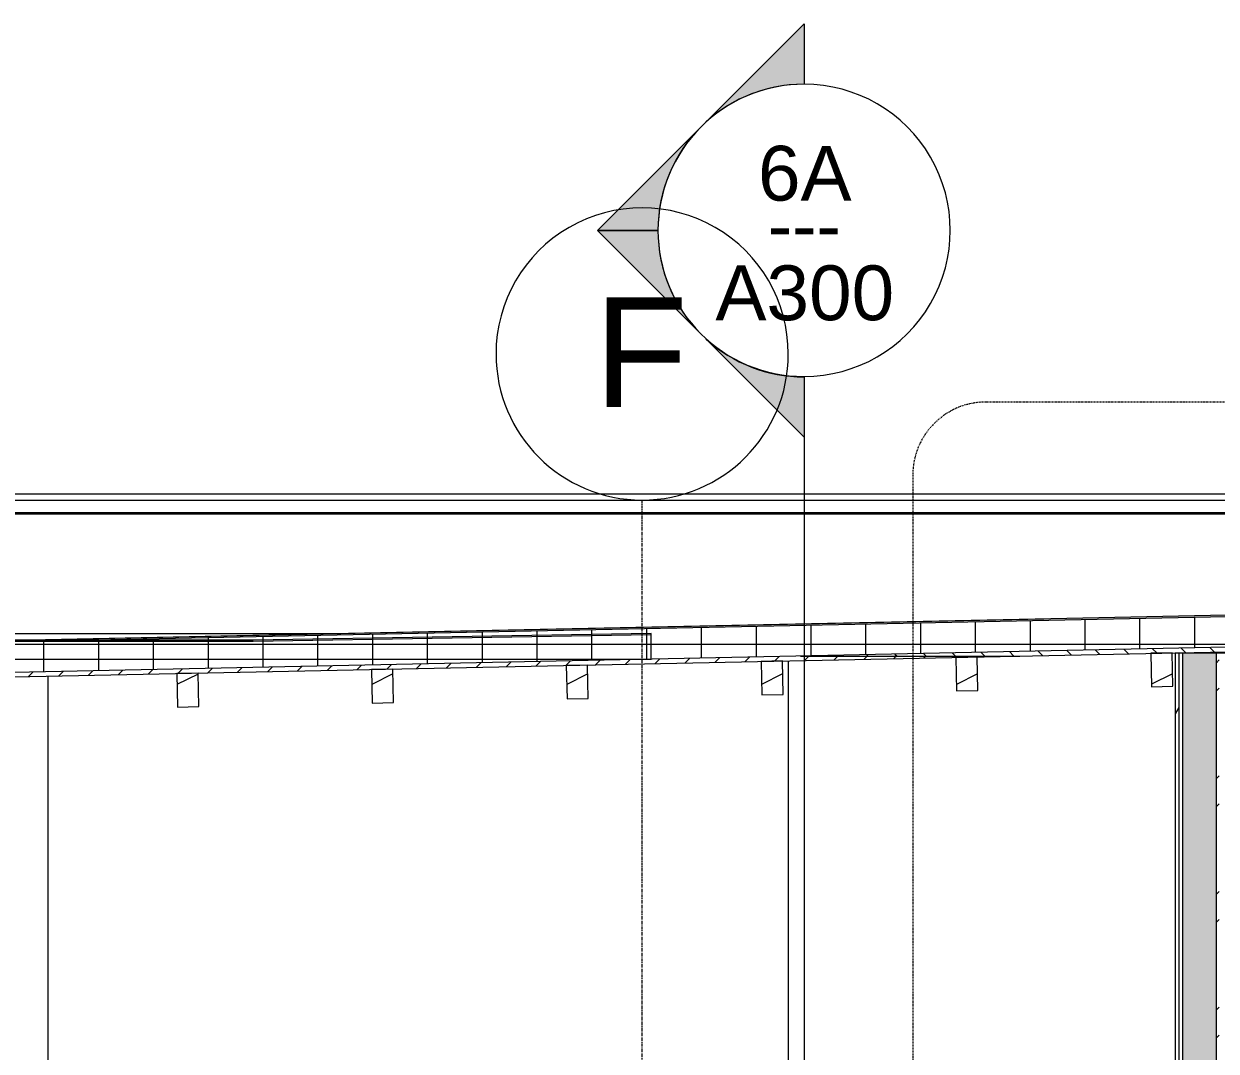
# Model space of a CAD drawing. Header units: inches. Extents: x 9661 to 16490, y -393 to 647.
# Drawn here: x 10065.6 to 10261.5, y 338.2 to 506.9 of the extents above; entities that cross this region are included whole.
import ezdxf

# ---------------------------------------------------------------- set-up
doc = ezdxf.new("R2010")
doc.units = ezdxf.units.IN
doc.header["$MEASUREMENT"] = 0
doc.linetypes.add('Dash Dot 3_16_', pattern=[0.3124999999999999, 0.1874999999999999, -0.06249999999999999, 0, -0.06249999999999999])
doc.linetypes.add('Grid Line 1_2_', pattern=[0.8749999999999999, 0.4999999999999999, -0.125, 0.125, -0.125])
for name, color, linetype, lineweight in [('0-1', 7, 'Continuous', 5), ('0-3', 55, 'Continuous', 9), ('A-ANNO-SYMB-1', 150, 'Dash Dot 3_16_', 9), ('A-FLOR-2', 8, 'Continuous', 5), ('A-FLOR-9', 192, 'Continuous', 9), ('A-FLOR-MCUT-2', 51, 'Continuous', 9), ('A-FLOR-PATT-1', 45, 'Continuous', 9), ('A-ROOF-3', 132, 'Continuous', 9), ('A-ROOF-4', 55, 'Continuous', 9), ('A-WALL-5', 55, 'Continuous', 9), ('A-WALL-6', 7, 'Continuous', 9), ('A-WALL-PATT-2', 45, 'Continuous', 9), ('G-ANNO-SYMB', 111, 'Continuous', 9), ('I-WALL-2', 55, 'Continuous', 9), ('I-WALL-3', 7, 'Continuous', 9), ('S-BEAM-1', 45, 'Continuous', 9), ('S-BEAM-2', 7, 'Continuous', 9), ('S-GRID-1', 1, 'Grid Line 1_2_', 9), ('S-GRID-IDEN', 1, 'Continuous', 9)]:
    doc.layers.add(name, color=color, linetype=linetype, lineweight=lineweight)
doc.styles.add('Arial', font='arial.ttf', dxfattribs={"height": 8.999999999999991})
doc.styles.add('Arial_1', font='arial.ttf', dxfattribs={"height": 17.99999999999998})
doc.styles.add('Century Gothic', font='ufonts.com_century-gothic.ttf', dxfattribs={"height": 8.999999999999991})
pattern_1 = [(0, (10995.947, 72), (30.72, 7.68), [1.267, -21.773, 1.267, -21.773, -122.88]), (0, (10995.947, 72), (30.72, 7.68), [-46.08, 1.267, -44.813, 1.267, -21.773, -53.76]), (0, (10995.947, 72), (30.72, 7.68), [-115.2, 1.267, -14.093, 1.267, -37.133]), (120, (11007.467, 75.84), (-22.01107510106448, 22.76430040425796), [1.267, -21.773, 1.267, -21.773, -122.88]), (120, (11007.467, 75.84), (-22.01107510106448, 22.76430040425796), [-46.07999999999999, 1.267, -44.813, 1.267, -21.773, -53.75999999999999]), (120, (11007.467, 75.84), (-22.01107510106448, 22.76430040425796), [-115.2, 1.267, -14.093, 1.267, -37.133]), (240, (11011.307, 91.2), (-8.708924898935503, -30.44430040425795), [1.267, -21.773, 1.267, -21.773, -122.88]), (240, (11011.307, 91.2), (-8.708924898935503, -30.44430040425795), [-46.08, 1.267, -44.813, 1.267, -21.773, -53.76]), (240, (11011.307, 91.2), (-8.708924898935503, -30.44430040425795), [-115.2, 1.267, -14.093, 1.267, -37.133])]
pattern_2 = [(216.87, (11002.345, 87.994), (47.98094285780206, 31.98708571402424), [7.997000000000001, -71.971]), (206.565, (11011.941, 83.196), (-15.99371410196689, -15.9941327437453), [17.881, -17.881]), (198.435, (11011.941, 75.199), (-31.9867404745119, -15.99388029266887), [10.115, -40.46099999999999])]

# ---------------------------------------------------------------- blocks, each defined once
blk = doc.blocks.new('CTR - 1st Phase -Stairs _ Elevators_rvt-1-BUILDING SECTION - EAST_WEST - LOOKING NORTH')
at = {"layer": 'A-WALL-PATT-2'}
h = blk.add_hatch(dxfattribs=at)
h.set_pattern_fill('FP_5', color=256, style=0, pattern_type=2)
h.set_pattern_definition(pattern_1)
h.paths.add_polyline_path([(10254.71439611044, -3.984266923890244e-11), (10255.33861486047, -3.558163049483363e-11), (10255.33861486047, 403.5267745960011), (10254.71361486047, 403.5267745960011), (10254.71361486047, -3.984266646334498e-11)], flags=0)
h = blk.add_hatch(dxfattribs=at)
h.set_pattern_fill('FP_5', color=256, style=0, pattern_type=2)
h.set_pattern_definition(pattern_1)
h.paths.add_polyline_path([(10255.33861486047, -3.558163049483363e-11), (10255.96361486047, -3.558385094088288e-11), (10255.96361486047, 403.5267745960011), (10255.33861486047, 403.5267745960011), (10255.33861486047, 0.3749999999642478)], flags=0)
h = blk.add_hatch(dxfattribs=at)
h.set_pattern_fill('FP_1', color=256, style=0, pattern_type=2)
h.set_pattern_definition([(161.57, (10996.427, 72.48), (-3.839953775732406, -1.544153678278981e-05), [0, -27.322, 3.034, 0]), (18.43, (10995.467, 72.48), (-3.839953775732406, 1.544153678301186e-05), [0, -27.322, 3.034, 0]), (108.43, (10996.427, 72.48), (1.919622001632167, -9.600524588315459), [9.105999999999998, -21.25]), (71.57, (10995.467, 72.48), (1.919622001632168, 9.600524588315459), [9.106, -21.25])])
h.paths.add_polyline_path([(10261.46361486047, -3.00000000003799), (10261.46361486047, 403.526774596001), (10255.96361486047, 403.5267745960011), (10255.96361486047, -3.000000000037971), (10259.22103900601, -3.000000000037983)], flags=0)
h = blk.add_hatch(dxfattribs=at)
h.set_pattern_fill('FP_20', color=256, style=0, pattern_type=2)
h.set_pattern_definition([(45, (10995.947, 72), (-9.503515139147199, 9.503515139147199), []), (45, (10995.947, 86.4), (-9.503515139147199, 9.503515139147199), [])])
h.paths.add_polyline_path([(10261.46361486047, 0.374999999964226), (10261.96361486047, 0.3749999999642242), (10261.96361486047, 403.5267745960009), (10261.46361486047, 403.5267745960009), (10261.46361486047, 0.5469155928992483)], flags=0)
at = {"layer": 'A-WALL-6'}
for p, q in [((10255.33861486047, 403.5267745960008), (10255.33861486047, -3.000000000037798)), ((10255.96361486047, 403.5267745960008), (10255.96361486047, -3.0000000000378)), ((10261.46361486047, 403.5267745960006), (10261.46361486047, -3.00000000003782))]:
    blk.add_line(p, q, dxfattribs=at)
at = {"layer": 'I-WALL-2'}
for p, q in [((10254.71361486048, 403.5267745960007), (10254.71361486048, 403.5962035676962)), ((10191.21439611043, 267.9999999999637), (10191.21439611043, 402.2733031778331)), ((10069.58939611058, 399.7394490111686), (10069.58939611057, 241.4736842105067))]:
    blk.add_line(p, q, dxfattribs=at)
at = {"layer": 'I-WALL-3'}
for p, q in [((10263.21361486047, 403.5267745960006), (10254.71361486047, 403.5267745960007)), ((10254.71361486047, 403.5267745960007), (10254.71361486047, -3.000000000037796))]:
    blk.add_line(p, q, dxfattribs=at)
blk = doc.blocks.new('LVL-Laminated Veneer Lumber - 4X6 S_ PINE - NO_ 1-V29-BUILDING SECTION - EAST_WEST - LOOKING NORTH')
at = {"layer": 'S-BEAM-1'}
h = blk.add_hatch(dxfattribs=at)
h.set_pattern_fill('FP_15', color=256, style=0, pattern_type=2)
h.set_pattern_definition(pattern_2)
h.paths.add_polyline_path([(10090.86691150099, 394.6815371341127), (10094.36615219954, 394.7544379819961), (10094.25159372456, 400.2532447940039), (10090.75235302574, 400.1803439461113), (10090.78405352788, 398.6587198437148)], flags=0)
at = {"layer": 'S-BEAM-2'}
for p, q in [((10094.25159372429, 400.2532447940037), (10090.75235302575, 400.1803439461173)), ((10090.75235302575, 400.1803439461173), (10090.866911501, 394.6815371341125)), ((10094.36615219954, 394.7544379819991), (10094.25159372429, 400.2532447940037)), ((10090.866911501, 394.6815371341125), (10094.36615219954, 394.7544379819991))]:
    blk.add_line(p, q, dxfattribs=at)
blk = doc.blocks.new('LVL-Laminated Veneer Lumber - 4X6 S_ PINE - NO_ 1-V30-BUILDING SECTION - EAST_WEST - LOOKING NORTH')
at = {"layer": 'S-BEAM-1'}
h = blk.add_hatch(dxfattribs=at)
h.set_pattern_fill('FP_15', color=256, style=0, pattern_type=2)
h.set_pattern_definition(pattern_2)
h.paths.add_polyline_path([(10122.8599693163, 395.3480591719312), (10126.35921001485, 395.4209600198147), (10126.24465153958, 400.9197668318224), (10122.74541084105, 400.8468659839356), (10122.79099721897, 398.6587198437147)], flags=0)
at = {"layer": 'S-BEAM-2'}
for p, q in [((10126.24465153959, 400.9197668318222), (10122.74541084105, 400.8468659839357)), ((10122.74541084105, 400.8468659839357), (10122.8599693163, 395.348059171931)), ((10126.35921001484, 395.4209600198176), (10126.24465153959, 400.9197668318222)), ((10122.8599693163, 395.348059171931), (10126.35921001484, 395.4209600198176))]:
    blk.add_line(p, q, dxfattribs=at)
blk = doc.blocks.new('LVL-Laminated Veneer Lumber - 4X6 S_ PINE - NO_ 1-V31-BUILDING SECTION - EAST_WEST - LOOKING NORTH')
at = {"layer": 'S-BEAM-1'}
h = blk.add_hatch(dxfattribs=at)
h.set_pattern_fill('FP_15', color=256, style=0, pattern_type=2)
h.set_pattern_definition(pattern_2)
h.paths.add_polyline_path([(10154.8530271316, 396.0145812097498), (10158.35226783014, 396.0874820576333), (10158.2377093546, 401.5862888696408), (10154.73846865635, 401.5133880217599), (10154.79794091006, 398.6587198437149)], flags=0)
at = {"layer": 'S-BEAM-2'}
for p, q in [((10158.23770935489, 401.5862888696407), (10154.73846865635, 401.5133880217543)), ((10154.73846865635, 401.5133880217543), (10154.8530271316, 396.0145812097497)), ((10158.35226783014, 396.0874820576361), (10158.23770935489, 401.5862888696407)), ((10154.8530271316, 396.0145812097497), (10158.35226783014, 396.0874820576361))]:
    blk.add_line(p, q, dxfattribs=at)
blk = doc.blocks.new('LVL-Laminated Veneer Lumber - 4X6 S_ PINE - NO_ 1-V32-BUILDING SECTION - EAST_WEST - LOOKING NORTH')
at = {"layer": 'S-BEAM-1'}
h = blk.add_hatch(dxfattribs=at)
h.set_pattern_fill('FP_15', color=256, style=0, pattern_type=2)
h.set_pattern_definition(pattern_2)
h.paths.add_polyline_path([(10186.8460849469, 396.6811032475683), (10190.34532564544, 396.754004095452), (10190.21460150601, 402.2524741228005), (10186.73152647165, 402.1799100595841), (10186.80488460114, 398.6587198437148)], flags=0)
at = {"layer": 'S-BEAM-2'}
for p, q in [((10190.23076717019, 402.2528109074592), (10186.73152647165, 402.1799100595728)), ((10186.73152647165, 402.1799100595728), (10186.8460849469, 396.6811032475682)), ((10190.34532564544, 396.7540040954546), (10190.23076717019, 402.2528109074592)), ((10186.8460849469, 396.6811032475682), (10190.34532564544, 396.7540040954546))]:
    blk.add_line(p, q, dxfattribs=at)
blk = doc.blocks.new('LVL-Laminated Veneer Lumber - 4X6 S_ PINE - NO_ 1-2262919-BUILDING SECTION - EAST_WEST - LOOKING NORTH')
at = {"layer": 'S-BEAM-1'}
h = blk.add_hatch(dxfattribs=at)
h.set_pattern_fill('FP_15', color=256, style=0, pattern_type=2)
h.set_pattern_definition(pattern_2)
h.paths.add_polyline_path([(10218.83914276219, 397.3476252853869), (10222.33838346074, 397.420526133278), (10222.22382498549, 402.919332945278), (10218.72458428695, 402.8464320974083), (10218.81182829223, 398.6587198437148)], flags=0)
at = {"layer": 'S-BEAM-2'}
for p, q in [((10222.22382498549, 402.9193329452777), (10218.72458428695, 402.8464320973912)), ((10218.72458428695, 402.8464320973912), (10218.83914276219, 397.3476252853866)), ((10222.33838346074, 397.4205261332731), (10222.22382498549, 402.9193329452777)), ((10218.83914276219, 397.3476252853866), (10222.33838346074, 397.4205261332731))]:
    blk.add_line(p, q, dxfattribs=at)
blk = doc.blocks.new('LVL-Laminated Veneer Lumber - 4X6 S_ PINE - NO_ 1-V33-BUILDING SECTION - EAST_WEST - LOOKING NORTH')
at = {"layer": 'S-BEAM-1'}
h = blk.add_hatch(dxfattribs=at)
h.set_pattern_fill('FP_15', color=256, style=0, pattern_type=2)
h.set_pattern_definition(pattern_2)
h.paths.add_polyline_path([(10250.8322005775, 398.0141473232055), (10254.33144127604, 398.0870481710893), (10254.21688280079, 403.5858549830966), (10250.71764210225, 403.5129541352326), (10250.81877198332, 398.6587198437149)], flags=0)
at = {"layer": 'S-BEAM-2'}
for p, q in [((10254.21688280079, 403.5858549830963), (10250.71764210225, 403.5129541352098)), ((10250.71764210225, 403.5129541352098), (10250.83220057749, 398.0141473232052)), ((10254.33144127604, 398.0870481710917), (10254.21688280079, 403.5858549830963)), ((10250.83220057749, 398.0141473232052), (10254.33144127604, 398.0870481710917))]:
    blk.add_line(p, q, dxfattribs=at)
blk = doc.blocks.new('CTR - 1st Phase - Structure_rvt-1-BUILDING SECTION - EAST_WEST - LOOKING NORTH')
at = {"layer": '0-3'}
for name in ['LVL-Laminated Veneer Lumber - 4X6 S_ PINE - NO_ 1-V33-BUILDING SECTION - EAST_WEST - LOOKING NORTH', 'LVL-Laminated Veneer Lumber - 4X6 S_ PINE - NO_ 1-V31-BUILDING SECTION - EAST_WEST - LOOKING NORTH', 'LVL-Laminated Veneer Lumber - 4X6 S_ PINE - NO_ 1-V32-BUILDING SECTION - EAST_WEST - LOOKING NORTH', 'LVL-Laminated Veneer Lumber - 4X6 S_ PINE - NO_ 1-2262919-BUILDING SECTION - EAST_WEST - LOOKING NORTH', 'LVL-Laminated Veneer Lumber - 4X6 S_ PINE - NO_ 1-V29-BUILDING SECTION - EAST_WEST - LOOKING NORTH', 'LVL-Laminated Veneer Lumber - 4X6 S_ PINE - NO_ 1-V30-BUILDING SECTION - EAST_WEST - LOOKING NORTH']:
    blk.add_blockref(name, (0, 0), dxfattribs=at)
blk = doc.blocks.new('Basic Wall _ EXT - FIBER CEMENT - SMALL - ___-2145935-BUILDING SECTION - EAST_WEST - LOOKING NORTH')
at = {"layer": 'A-WALL-5'}
for p, q in [((10857.95336368925, 429.6633598175026), (9973.62542853184, 429.6633598175056)), ((10842.51232152575, 428.6026996474045), (9989.06647069534, 428.6026996474076)), ((9989.475812286219, 426.4150655022061), (10842.08955743593, 426.415065502203)), ((10841.78036504492, 426.5719520894702), (9989.798427176169, 426.5719520894733))]:
    blk.add_line(p, q, dxfattribs=at)
blk = doc.blocks.new('Section - Section Head - Filled-22785-BUILDING SECTION - EAST_WEST - LOOKING NORTH')
at = {"layer": 'G-ANNO-SYMB'}
h = blk.add_hatch(color=256, dxfattribs=at)
edge = h.paths.add_edge_path(flags=0)
edge.add_arc((10193.78939611049, 472.9348735141762), 24.03123559096271, 89.99999999999989, 132.0783950246247, ccw=False)
edge.add_line((10193.78939611049, 496.9661091051398), (10193.78939611049, 506.8759990111303))
edge.add_line((10193.78939611049, 506.8759990111303), (10177.68494075386, 490.7715436544935))
h = blk.add_hatch(color=256, dxfattribs=at)
edge = h.paths.add_edge_path(flags=0)
edge.add_line((10176.81883336202, 489.9054362626533), (10159.84827061354, 472.9348735141764))
edge.add_line((10159.84827061354, 472.9348735141764), (10169.78939611049, 472.9348735141763))
edge.add_arc((10193.78939611049, 472.9348735141759), 23.99999999999891, 134.9999999999999, 179.9999999999994, ccw=False)
h = blk.add_hatch(color=256, dxfattribs=at)
edge = h.paths.add_edge_path(flags=0)
edge.add_arc((10193.78939611049, 472.9348735141761), 23.99999999999983, 180, 225.000000000001, ccw=False)
edge.add_line((10169.78939611049, 472.9348735141763), (10159.84827061354, 472.9348735141764))
edge.add_line((10159.84827061354, 472.9348735141764), (10176.81883336202, 455.9643107656991))
h = blk.add_hatch(color=256, dxfattribs=at)
edge = h.paths.add_edge_path(flags=0)
edge.add_line((10177.68494075386, 455.0982033738588), (10193.78939611049, 438.9937480172217))
edge.add_line((10193.78939611049, 438.9937480172217), (10193.78939611049, 448.9036379232122))
edge.add_arc((10193.78939611049, 472.934873514176), 24.03123559096389, 227.9216049753764, 270, ccw=False)
for p, q in [((10177.68494075386, 490.7715436544935), (10193.78939611049, 506.8759990111303)), ((10193.78939611049, 506.8759990111303), (10193.78939611049, 496.9661091051398)), ((10159.84827061354, 472.9348735141764), (10176.81883336202, 489.9054362626533)), ((10169.78939611049, 472.9348735141763), (10159.84827061354, 472.9348735141764)), ((10176.81883336202, 455.9643107656991), (10159.84827061354, 472.9348735141764)), ((10159.84827061354, 472.9348735141764), (10169.78939611049, 472.9348735141763)), ((10193.78939611049, 438.9937480172217), (10177.68494075386, 455.0982033738588)), ((10193.78939611049, 448.9036379232122), (10193.78939611049, 438.9937480172217))]:
    blk.add_line(p, q, dxfattribs=at)
for centre, radius, start, end in [((10193.78939611049, 472.9661091051398), 23.99999999999979, 89.99999999999967, 269.9999999999993), ((10193.78939611049, 472.9348735141762), 24.03123559096271, 89.99999999999953, 132.0783950246243), ((10193.78939611049, 472.9661091051398), 23.99999999999997, 269.9999999999996, 89.99999999999993), ((10193.78939611049, 472.9348735141759), 23.99999999999891, 134.9999999999996, 179.9999999999991), ((10193.78939611049, 472.9348735141761), 23.99999999999983, 179.9999999999996, 225.0000000000006), ((10193.78939611049, 472.934873514176), 24.03123559096389, 227.9216049753761, 269.9999999999996)]:
    blk.add_arc(centre, radius, start, end, dxfattribs=at)
blk = doc.blocks.new('Grid - Grid Head - Circle-50561-BUILDING SECTION - EAST_WEST - LOOKING NORTH')
at = {"layer": 'S-GRID-IDEN'}
for radius, start, end in [(23.99999999999986, 359.9999999999993, 179.9999999999995), (23.99999999999983, 179.9999999999996, 359.9999999999989)]:
    blk.add_arc((11847.1893961105, 475.8625226463428), radius, start, end, dxfattribs=at)

msp = doc.modelspace()

# ---------------------------------------------------------------- hatches: boundary and pattern name
at = {"layer": 'A-FLOR-2'}
msp.add_hatch(color=256, dxfattribs=at).paths.add_polyline_path([(9989.064396110629, 403.8130925382106), (10452.03939611047, 413.4584050382055), (10452.03939611047, 413.7084592857921), (9989.064396110629, 404.0631467857972)], flags=0)
at = {"layer": 'A-FLOR-PATT-1'}
h = msp.add_hatch(dxfattribs=at)
h.set_pattern_fill('FP_7', color=256, style=0, pattern_type=2)
h.set_pattern_definition([(0, (10995.947, 72), (0, 9), []), (90, (10995.947, 72), (-9, 5.51091059616309e-16), [])])
h.paths.add_polyline_path([(9988.439396110627, 398.7989867531448), (10452.03939611047, 408.457320086473), (10452.03939611047, 413.4584050382055), (9989.064396110629, 403.8130925382106), (9997.250701095358, 402.5227875107454), (9988.439396110627, 402.522787503942), (9988.439396110627, 399.2812784198082)], flags=0)
h.paths.add_polyline_path([(9988.439396110627, 402.522787503942), (9988.714775931432, 403.8058087844772), (9988.439396110627, 403.7727875107478)], flags=0)
h = msp.add_hatch(dxfattribs=at)
h.set_pattern_fill('FP_4', color=256, style=0, pattern_type=2)
h.set_pattern_definition([(0, (10995.947, 72), (0, 4.798), []), (315, (10995.947, 72), (4.798426617131912, 0), [6.786, -6.786]), (45, (10995.947, 72), (4.798426617131912, 0), [6.786, -6.786])])
h.paths.add_polyline_path([(9988.439396110627, 398.048824010385), (10011.58939611047, 398.5311156770482), (10011.58939611047, 399.2812784198082), (9988.439396110627, 398.7989867531448), (9988.439396110627, 398.0618448437185)], flags=0)
h.paths.add_polyline_path([(10017.08939611063, 398.6456990103671), (10452.03939611047, 407.7071573437132), (10452.03939611047, 408.457320086473), (10017.08939611063, 399.3958617531414), (10017.08939611063, 398.6587198437149)], flags=0)

# ---------------------------------------------------------------- linework, layer by layer
at = {"layer": 'A-ANNO-SYMB-1'}
for p, q in [((10265.44705110065, 444.7680280529494), (10223.63535694176, 444.7680280529494)), ((10211.63535694176, 432.7680280529494), (10211.63535694176, -163.7619962101368))]:
    msp.add_line(p, q, dxfattribs=at)
msp.add_arc((10223.63535694176, 432.7680280529494), 12, 90, 180, dxfattribs=at)
at = {"layer": 'A-FLOR-9'}
for p, q in [((10470.03939611049, 414.0834592857922), (9988.439396110487, 404.0501259524606)), ((10017.71439611047, 398.6587198437147), (10452.03939611046, 407.7071573437129))]:
    msp.add_line(p, q, dxfattribs=at)
at = {"layer": 'A-FLOR-MCUT-2'}
for p, q in [((10452.03939611046, 413.4584050382052), (9988.439396110629, 403.800071704877)), ((10452.03939611046, 408.4573200864728), (9988.439396110629, 398.7989867531446))]:
    msp.add_line(p, q, dxfattribs=at)
at = {"layer": 'A-ROOF-3'}
for p, q in [((10103.31693866604, 405.4347230821558), (9988.439396110485, 405.4347230821563)), ((10103.31936535814, 405.6847980946166), (9989.064396110629, 405.684798094617)), ((10168.68939611053, 406.5227528871699), (10103.31693866604, 405.434723082269)), ((10168.68939611053, 406.7727875107444), (10103.31936535814, 405.6847980946166)), ((10168.68939611053, 402.5227875107445), (10168.68939611053, 406.7727875107444)), ((9988.439396110485, 402.5227875107452), (10168.68939611053, 402.5227875107445))]:
    msp.add_line(p, q, dxfattribs=at)
at = {"layer": 'A-ROOF-4'}
for p, q in [((10064.82266331774, 405.6847980946167), (10233.1888226644, 409.1490723389997)), ((10002.82034079339, 406.7727875107451), (10117.69971244291, 406.7727875107446))]:
    msp.add_line(p, q, dxfattribs=at)
at = {"layer": 'G-ANNO-SYMB'}
msp.add_line((10193.7893961105, 448.9348735141764), (10193.7893961105, -160.6437885263752), dxfattribs=at)
at = {"layer": 'S-GRID-1'}
msp.add_line((10167.1893961105, -159.8355747435625), (10167.18939611051, 428.671609101482), dxfattribs=at)

# ---------------------------------------------------------------- block references
at = {"layer": '0-1'}
for name in ['CTR - 1st Phase - Structure_rvt-1-BUILDING SECTION - EAST_WEST - LOOKING NORTH', 'CTR - 1st Phase -Stairs _ Elevators_rvt-1-BUILDING SECTION - EAST_WEST - LOOKING NORTH']:
    msp.add_blockref(name, (0, 0), dxfattribs=at)
at = {"layer": 'A-WALL-5'}
msp.add_blockref('Basic Wall _ EXT - FIBER CEMENT - SMALL - ___-2145935-BUILDING SECTION - EAST_WEST - LOOKING NORTH', (0, 0), dxfattribs=at)
at = {"layer": 'G-ANNO-SYMB'}
msp.add_blockref('Section - Section Head - Filled-22785-BUILDING SECTION - EAST_WEST - LOOKING NORTH', (0, 0), dxfattribs=at)
at = {"layer": 'S-GRID-IDEN'}
msp.add_blockref('Grid - Grid Head - Circle-50561-BUILDING SECTION - EAST_WEST - LOOKING NORTH', (-1680.000000000007, -23.19091354486136), dxfattribs=at)

# ---------------------------------------------------------------- texts
at = {"layer": 'G-ANNO-SYMB', "char_height": 8.999999999999991, "attachment_point": 1}
for s, insert, width, style in [('6A', (10186.2164511308, 486.8435099743442), 18.78599999999998, 'Arial'), ('---', (10187.81710854802, 478.3368170609583), 15.45299999999999, 'Century Gothic'), ('A300', (10179.22432514655, 467.2072657850113), 35.75399999999996, 'Arial')]:
    msp.add_mtext(s, dxfattribs=dict(at, insert=insert, width=width, style=style))
at = {"layer": 'S-GRID-IDEN', "insert": (10159.30446749883, 461.9595485821401), "char_height": 17.99999999999998, "width": 18.78599999999998, "attachment_point": 1, "style": 'Arial_1'}
msp.add_mtext('F', dxfattribs=at)

doc.saveas('drawing.dxf')
